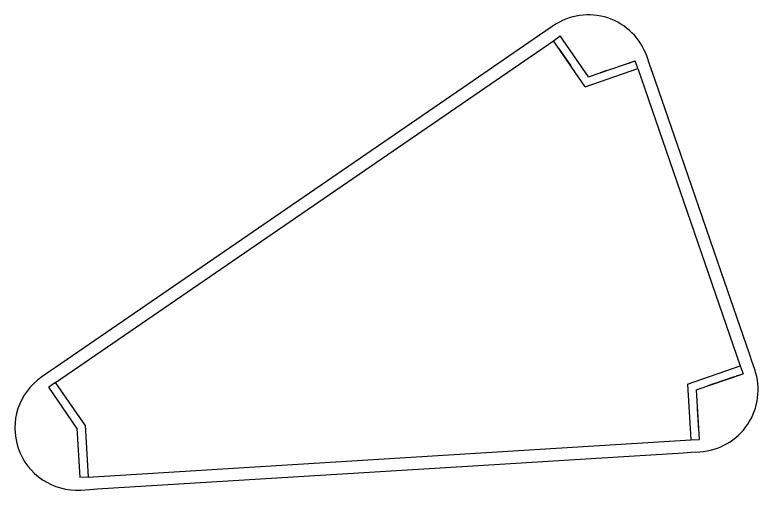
# Model space of a CAD drawing. Extents: x 809431 to 809707, y 818703 to 819368.
# Drawn here: x 809475.91 to 809476.809, y 819327.824 to 819328.399 of the extents above; entities that cross this region are included whole.
import ezdxf

# ---------------------------------------------------------------- set-up
doc = ezdxf.new("R2010")
doc.units = 0
doc.layers.add('1', color=7, linetype='Continuous')

msp = doc.modelspace()

# ---------------------------------------------------------------- linework, layer by layer
at = {"layer": '1'}
for p, q in [((809475.9597, 819327.95451), (809476.56156, 819328.36762)), ((809476.56156, 819328.36762), (809476.5698, 819328.37328)), ((809476.59982, 819328.31188), (809476.56156, 819328.36762)), ((809476.60376, 819328.32382), (809476.5698, 819328.37328)), ((809476.56767, 819328.35872), (809476.58244, 819328.3372)), ((809476.60376, 819328.32382), (809476.66049, 819328.34335)), ((809476.65253, 819328.34061), (809476.66049, 819328.34335)), ((809476.65253, 819328.34061), (809476.66049, 819328.34335)), ((809476.66374, 819328.3339), (809476.66049, 819328.34335)), ((809476.59982, 819328.31188), (809476.66374, 819328.3339)), ((809476.62613, 819328.33152), (809476.61795, 819328.3287)), ((809476.62613, 819328.33152), (809476.61795, 819328.3287)), ((809476.66374, 819328.3339), (809476.78746, 819327.9746)), ((809476.72353, 819327.95259), (809476.78746, 819327.9746)), ((809476.78746, 819327.9746), (809476.79071, 819327.96514)), ((809476.73398, 819327.94561), (809476.79071, 819327.96514)), ((809476.75582, 819327.95313), (809476.7805, 819327.96163)), ((809476.78276, 819327.9624), (809476.79071, 819327.96514)), ((809476.78276, 819327.9624), (809476.79071, 819327.96514)), ((809476.78276, 819327.9624), (809476.79071, 819327.96514)), ((809476.78276, 819327.9624), (809476.79071, 819327.96514)), ((809475.9597, 819327.95451), (809475.95145, 819327.94885)), ((809475.99522, 819327.90276), (809475.9597, 819327.95451)), ((809476.75636, 819327.95331), (809476.74818, 819327.9505)), ((809476.75636, 819327.95331), (809476.74818, 819327.9505)), ((809475.98541, 819327.89938), (809475.95145, 819327.94885)), ((809476.72353, 819327.95259), (809476.7277, 819327.88511)), ((809476.73398, 819327.94561), (809476.73768, 819327.88573)), ((809476.73541, 819327.92256), (809476.73702, 819327.89651)), ((809475.98541, 819327.89938), (809475.98911, 819327.83949)), ((809475.99522, 819327.90276), (809475.99909, 819327.84011)), ((809475.99909, 819327.84011), (809476.7277, 819327.88511)), ((809476.7277, 819327.88511), (809476.73768, 819327.88573)), ((809475.99909, 819327.84011), (809475.98911, 819327.83949))]:
    msp.add_line(p, q, dxfattribs=at)
for points in [[(809476.56131, 819328.38565), (809476.55224, 819328.37942), (809476.54482, 819328.37433)], [(809476.54482, 819328.37433), (809476.45817, 819328.31485), (809476.33467, 819328.23008), (809475.95945, 819327.97253), (809475.95121, 819327.96687), (809475.94296, 819327.96121)], [(809476.8049, 819327.97003), (809476.80132, 819327.98043), (809476.79839, 819327.98894), (809476.76417, 819328.08831), (809476.7154, 819328.22995), (809476.68118, 819328.32933), (809476.67825, 819328.33783), (809476.67467, 819328.34823)], [(809475.99003, 819327.82452), (809476.00101, 819327.8252), (809476.00999, 819327.82575), (809476.46423, 819327.85381), (809476.61374, 819327.86304), (809476.71864, 819327.86952), (809476.72763, 819327.87008), (809476.73861, 819327.87075)]]:
    msp.add_lwpolyline(points, dxfattribs=at)
for centre, start, end in [((809476.60376, 819328.32382), 19, 124.46601), ((809476.73398, 819327.94561), 273.53399, 19), ((809475.98541, 819327.89938), 124.46568, 199.00004), ((809475.98541, 819327.89938), 198.99995, 273.53432)]:
    msp.add_arc(centre, 0.075, start, end, dxfattribs=at)

doc.saveas('drawing.dxf')
